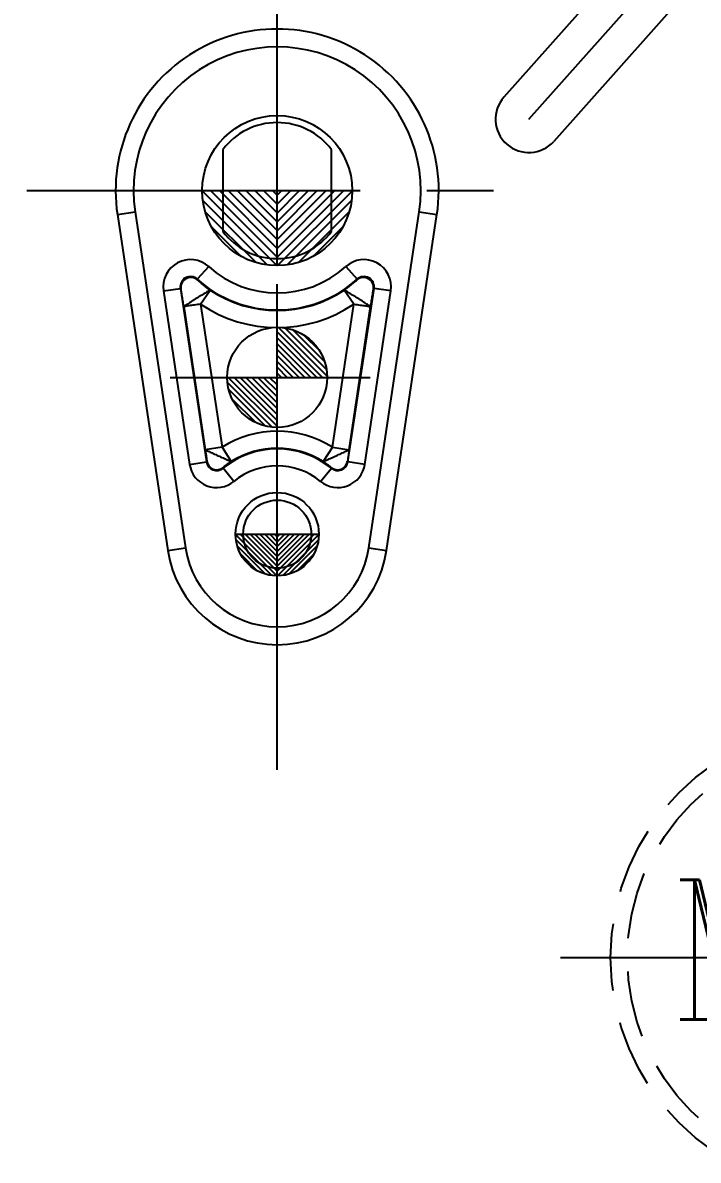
# Model space of a CAD drawing. Header units: millimetres. Extents: x 25970 to 27273, y -22508 to -21586.
# Drawn here: x 26633.98 to 26654.23, y -21956.81 to -21922.7 of the extents above; entities that cross this region are included whole.
import ezdxf

# ---------------------------------------------------------------- set-up
doc = ezdxf.new("R2010")
doc.units = ezdxf.units.MM
doc.header["$LTSCALE"] = 8
for name, pattern in [('CENTER', [2, 1.25, -0.25, 0.25, -0.25]), ('CENTER2', [1.125, 0.75, -0.125, 0.125, -0.125]), ('HIDDEN', [0.375, 0.25, -0.125])]:
    doc.linetypes.add(name, pattern=pattern)
doc.layers.get('DEFPOINTS').update_dxf_attribs({"color": 6})
for name, color, linetype in [('Cav-cor', 30, 'Continuous'), ('CL', 1, 'Continuous'), ('PIN', 5, 'Continuous'), ('SCREW', 52, 'HIDDEN')]:
    doc.layers.add(name, color=color, linetype=linetype)
doc.layers.add('dim', color=3, linetype='Continuous', lineweight=15)
doc.styles.add('ROMANC', font='RomanC.ttf', dxfattribs={"width": 0.8, "height": 7})
doc.styles.get("Standard").update_dxf_attribs({"font": 'txt.shx', "width": 0.8, "bigfont": 'chineset.shx'})
doc.dimstyles.new('ISO-25', dxfattribs={"dimtxt": 5, "dimasz": 4, "dimexe": 0.3, "dimexo": 0.3, "dimtad": 0, "dimzin": 1, "dimdsep": 46, "dimtxsty": 'Standard', "dimcen": 0, "dimclrd": 3, "dimclre": 3, "dimclrt": 3, "dimazin": 0, "dimtfac": 1, "dimtofl": 0, "dimtmove": 0, "dimatfit": 0, "dimfxl": 0, "dimarcsym": 0})

# ---------------------------------------------------------------- blocks, each defined once
blk = doc.blocks.new('cb_8')
at = {"linetype": 'HIDDEN'}
blk.add_circle((0, 0), 7, dxfattribs=at)
at = {"layer": 'SCREW', "linetype": 'CENTER2', "ltscale": 5}
for p, q in [((0, -8.5), (0, 8.5)), ((-8.5, 0), (8.5, 0))]:
    blk.add_line(p, q, dxfattribs=at)
at = {"layer": 'SCREW'}
blk.add_lwpolyline([(-1.732, 3), (-3.464, 0), (-1.732, -3), (1.732, -3), (3.464, 0), (1.732, 3)], close=True, dxfattribs=at)
for radius in [6.5, 4]:
    blk.add_circle((0, 0), radius, dxfattribs=at)
at = {"layer": 'dim', "style": 'ROMANC', "width": 0.8}
blk.add_text('M 8', height=4.1865, dxfattribs=at).set_placement((-5.202, -1.858))
blk = doc.blocks.new('*D27274')
at = {"layer": 'DEFPOINTS', "color": 0}
for p in [(26621.607, -21903.733), (26706.607, -21949.276), (26706.607, -21990.461)]:
    blk.add_point(p, dxfattribs=at)
at = {"layer": 'dim', "color": 3, "lineweight": -2}
for p, q in [((26621.607, -21904.033), (26621.607, -21990.761)), ((26706.607, -21949.576), (26706.607, -21990.761)), ((26625.607, -21990.461), (26656.149, -21990.461)), ((26702.607, -21990.461), (26672.066, -21990.461))]:
    blk.add_line(p, q, dxfattribs=at)
at = {"layer": 'dim', "color": 3}
for points in [[(26625.607, -21989.795), (26625.607, -21991.128), (26621.607, -21990.461)], [(26702.607, -21991.128), (26702.607, -21989.795), (26706.607, -21990.461)]]:
    blk.add_solid(points, dxfattribs=at)
at = {"layer": 'dim', "color": 3, "insert": (26664.107, -21990.461), "char_height": 5, "attachment_point": 5}
blk.add_mtext('85.00', dxfattribs=at)

msp = doc.modelspace()

# ---------------------------------------------------------------- hatches: boundary and pattern name
at = {"layer": 'PIN', "linetype": 'Continuous'}
h = msp.add_hatch(dxfattribs=at)
h.set_pattern_fill('ANSI31', color=4, scale=1.5, angle=90, style=0)
h.set_pattern_definition([(135, (26846.88949, -21941.97232), (-0.13258252, -0.13258252), [])])
h.paths.add_polyline_path([(26641.607, -21927.733), (26639.357, -21927.733, 0.414214), (26641.607, -21929.983)])
h = msp.add_hatch(dxfattribs=at)
h.set_pattern_fill('ANSI31', color=4, scale=1.5, angle=90, style=0)
h.set_pattern_definition([(45, (26436.32544, -21941.97232), (0.13258252, -0.13258252), [])])
h.paths.add_polyline_path([(26641.607, -21927.733), (26643.857, -21927.733, -0.414214), (26641.607, -21929.983)])
h = msp.add_hatch(dxfattribs=at)
h.set_pattern_fill('ANSI31', color=3, angle=90, style=0)
h.set_pattern_definition([(135, (26846.88949, -21947.57232), (-0.08838835, -0.08838835), [])])
h.paths.add_polyline_path([(26641.607, -21933.333), (26640.107, -21933.333, 0.414214), (26641.607, -21934.833)])
h.paths.add_polyline_path([(26641.607, -21931.833), (26641.607, -21933.333), (26643.107, -21933.333, 0.414214)])
h = msp.add_hatch(dxfattribs=at)
h.set_pattern_fill('ANSI31', color=4, scale=0.833333, angle=90, style=0)
h.set_pattern_definition([(135, (26755.65303, -21945.94556), (-0.07365696, -0.07365696), [])])
h.paths.add_polyline_path([(26641.607, -21938.035), (26640.357, -21938.035, 0.414214), (26641.607, -21939.285)])
h = msp.add_hatch(dxfattribs=at)
h.set_pattern_fill('ANSI31', color=4, scale=0.833333, angle=90, style=0)
h.set_pattern_definition([(45, (26527.56189, -21945.94556), (0.07365696, -0.07365696), [])])
h.paths.add_polyline_path([(26641.607, -21938.035), (26642.857, -21938.035, -0.414214), (26641.607, -21939.285)])

# ---------------------------------------------------------------- linework, layer by layer
at = {"layer": 'Cav-cor', "color": 241}
for p, q in [((26649.155, -21925.592), (26657.711, -21915.985)), ((26655.155, -21917.353), (26648.408, -21924.927)), ((26656.911, -21918.388), (26649.902, -21926.258)), ((26639.975, -21926.509), (26639.975, -21928.957)), ((26643.239, -21928.957), (26643.239, -21926.509)), ((26636.816, -21928.452), (26637.347, -21928.372)), ((26636.816, -21928.452), (26638.329, -21938.527)), ((26637.347, -21928.372), (26638.86, -21938.447)), ((26644.355, -21938.447), (26645.868, -21928.372)), ((26644.886, -21938.527), (26646.399, -21928.452)), ((26645.868, -21928.372), (26646.399, -21928.452)), ((26639.553, -21930.012), (26639.212, -21930.391)), ((26643.662, -21930.012), (26644.003, -21930.391)), ((26638.2, -21930.74), (26638.704, -21930.664)), ((26638.704, -21930.664), (26639.486, -21935.867)), ((26639.212, -21930.391), (26639.224, -21930.415)), ((26643.729, -21935.867), (26644.511, -21930.664)), ((26644.003, -21930.391), (26643.991, -21930.415)), ((26645.015, -21930.74), (26644.511, -21930.664)), ((26638.2, -21930.74), (26638.981, -21935.943)), ((26639.309, -21931.136), (26639.595, -21930.714)), ((26643.906, -21931.136), (26643.62, -21930.714)), ((26644.233, -21935.943), (26645.015, -21930.74)), ((26638.805, -21931.212), (26639.45, -21935.504)), ((26639.309, -21931.136), (26639.954, -21935.429)), ((26643.261, -21935.429), (26643.906, -21931.136)), ((26643.765, -21935.504), (26644.41, -21931.212)), ((26639.954, -21935.428), (26639.45, -21935.504)), ((26639.954, -21935.428), (26640.227, -21935.859)), ((26643.261, -21935.428), (26642.988, -21935.859)), ((26643.261, -21935.428), (26643.765, -21935.504)), ((26638.981, -21935.943), (26639.486, -21935.867)), ((26639.983, -21936.058), (26639.99, -21936.036)), ((26640.306, -21936.452), (26639.983, -21936.058)), ((26642.908, -21936.452), (26643.232, -21936.058)), ((26643.232, -21936.058), (26643.225, -21936.036)), ((26644.233, -21935.943), (26643.729, -21935.867)), ((26638.329, -21938.527), (26638.86, -21938.447)), ((26644.355, -21938.447), (26644.886, -21938.527))]:
    msp.add_line(p, q, dxfattribs=at)
msp.add_circle((26641.607, -21938.035), 1.02, dxfattribs=at)
for centre, radius, start, end in [((26641.607, -21927.733), 4.845, 351.4591, 188.5409), ((26641.607, -21927.733), 4.308, 351.4591, 188.5409), ((26649.155, -21925.592), 1, 138.3099, 318.3099), ((26641.607, -21927.733), 2.04, 36.8699, 143.1301), ((26641.607, -21927.733), 2.04, 216.8699, 323.1301), ((26639.007, -21930.618), 0.816, 47.9351, 188.5824), ((26644.208, -21930.618), 0.816, 351.4175, 132.065), ((26639.021, -21930.644), 0.306, 48.4527, 188.4395), ((26641.607, -21927.733), 3.069, 227.9766, 312.0234), ((26644.194, -21930.644), 0.306, 351.5605, 131.5473), ((26645.988, -21926.749), 8.269, 208.2588, 208.4568), ((26641.607, -21927.733), 3.579, 227.9766, 312.0234), ((26637.227, -21926.749), 8.269, 331.5432, 331.7412), ((26641.607, -21927.733), 3.597, 235.9706, 304.0294), ((26641.607, -21927.733), 4.107, 235.9693, 304.0308), ((26641.607, -21938.035), 3.087, 57.6042, 122.3962), ((26641.607, -21938.035), 2.577, 57.6072, 122.3928), ((26641.607, -21938.035), 2.559, 50.5787, 129.4213), ((26639.788, -21935.822), 0.816, 188.5271, 309.435), ((26645.655, -21938.237), 6.609, 158.7589, 158.9809), ((26639.788, -21935.822), 0.306, 188.4292, 309.5329), ((26639.798, -21935.797), 0.306, 188.5921, 308.9383), ((26641.607, -21938.035), 2.049, 50.5787, 129.4213), ((26643.427, -21935.822), 0.816, 230.5649, 351.473), ((26643.417, -21935.797), 0.306, 231.0617, 351.4079), ((26643.427, -21935.822), 0.306, 230.4671, 351.5708), ((26637.56, -21938.237), 6.609, 21.0191, 21.2411), ((26641.607, -21938.035), 3.315, 188.5409, 351.4591), ((26641.607, -21938.035), 2.778, 188.5409, 351.4591)]:
    msp.add_arc(centre, radius, start, end, dxfattribs=at)
for points, knots in [([(26639.212, -21930.391), (26639.166, -21930.35), (26639.046, -21930.294), (26638.852, -21930.331), (26638.715, -21930.472), (26638.695, -21930.603), (26638.704, -21930.664)], [0, 0, 0, 0, 0.24981, 0.500002, 0.750192, 1, 1, 1, 1]), ([(26644.511, -21930.664), (26644.52, -21930.603), (26644.5, -21930.472), (26644.363, -21930.331), (26644.169, -21930.294), (26644.049, -21930.35), (26644.003, -21930.391)], [0, 0, 0, 0, 0.24981, 0.500002, 0.750192, 1, 1, 1, 1]), ([(26639.595, -21930.714), (26639.548, -21930.682), (26639.462, -21930.619), (26639.362, -21930.539), (26639.297, -21930.483), (26639.26, -21930.452), (26639.239, -21930.429), (26639.226, -21930.419), (26639.224, -21930.415)], [0, 0, 0, 0, 0.35528, 0.671314, 0.800178, 0.901815, 0.970363, 1, 1, 1, 1]), ([(26643.62, -21930.714), (26643.667, -21930.682), (26643.753, -21930.619), (26643.853, -21930.539), (26643.918, -21930.483), (26643.954, -21930.452), (26643.976, -21930.429), (26643.989, -21930.419), (26643.991, -21930.415)], [0, 0, 0, 0, 0.35528, 0.671314, 0.800178, 0.901815, 0.970363, 1, 1, 1, 1]), ([(26638.805, -21931.212), (26638.796, -21931.151), (26638.778, -21931.035), (26638.756, -21930.897), (26638.739, -21930.801), (26638.731, -21930.747), (26638.722, -21930.712), (26638.72, -21930.694), (26638.718, -21930.689)], [0, 0, 0, 0, 0.346594, 0.663607, 0.794693, 0.898793, 0.969386, 1, 1, 1, 1]), ([(26639.595, -21930.714), (26639.591, -21930.713), (26639.58, -21930.723), (26639.557, -21930.735), (26639.52, -21930.759), (26639.471, -21930.788), (26639.412, -21930.825), (26639.319, -21930.882), (26639.222, -21930.944), (26639.123, -21931.007), (26639.05, -21931.052), (26638.984, -21931.095), (26638.926, -21931.132), (26638.878, -21931.163), (26638.844, -21931.185), (26638.825, -21931.198), (26638.815, -21931.206), (26638.81, -21931.209), (26638.806, -21931.213), (26638.805, -21931.212)], [0, 0, 0, 0, 0.011678, 0.041298, 0.088137, 0.150433, 0.225763, 0.311288, 0.499958, 0.596093, 0.688625, 0.774135, 0.849485, 0.911722, 0.958526, 0.975802, 0.988762, 0.996952, 1, 1, 1, 1]), ([(26644.41, -21931.212), (26644.409, -21931.213), (26644.405, -21931.209), (26644.4, -21931.206), (26644.39, -21931.198), (26644.371, -21931.185), (26644.337, -21931.163), (26644.289, -21931.132), (26644.231, -21931.095), (26644.164, -21931.052), (26644.092, -21931.007), (26643.993, -21930.944), (26643.896, -21930.882), (26643.803, -21930.825), (26643.744, -21930.788), (26643.695, -21930.759), (26643.658, -21930.735), (26643.635, -21930.723), (26643.624, -21930.713), (26643.62, -21930.714)], [0, 0, 0, 0, 0.003048, 0.011238, 0.024198, 0.041474, 0.088278, 0.150515, 0.225865, 0.311375, 0.403907, 0.500042, 0.688712, 0.774237, 0.849567, 0.911863, 0.958702, 0.988322, 1, 1, 1, 1]), ([(26644.41, -21931.212), (26644.419, -21931.151), (26644.437, -21931.035), (26644.459, -21930.897), (26644.476, -21930.801), (26644.484, -21930.747), (26644.492, -21930.712), (26644.494, -21930.694), (26644.497, -21930.689)], [0, 0, 0, 0, 0.346594, 0.663607, 0.794693, 0.898793, 0.969386, 1, 1, 1, 1]), ([(26639.309, -21931.136), (26639.246, -21931.147), (26639.128, -21931.162), (26638.989, -21931.184), (26638.898, -21931.197), (26638.848, -21931.207), (26638.818, -21931.208), (26638.805, -21931.212)], [0, 0, 0, 0, 0.37852, 0.700811, 0.825312, 0.918818, 1, 1, 1, 1]), ([(26643.906, -21931.136), (26643.969, -21931.147), (26644.087, -21931.162), (26644.226, -21931.184), (26644.317, -21931.197), (26644.367, -21931.207), (26644.397, -21931.208), (26644.41, -21931.212)], [0, 0, 0, 0, 0.37852, 0.700811, 0.825312, 0.918818, 1, 1, 1, 1]), ([(26639.45, -21935.504), (26639.455, -21935.543), (26639.466, -21935.618), (26639.479, -21935.709), (26639.487, -21935.771), (26639.492, -21935.806), (26639.493, -21935.829), (26639.496, -21935.84), (26639.495, -21935.843)], [0, 0, 0, 0, 0.347723, 0.666628, 0.798235, 0.902193, 0.971697, 1, 1, 1, 1]), ([(26639.45, -21935.504), (26639.452, -21935.507), (26639.464, -21935.51), (26639.485, -21935.522), (26639.522, -21935.538), (26639.569, -21935.56), (26639.627, -21935.587), (26639.717, -21935.629), (26639.837, -21935.683), (26639.957, -21935.738), (26640.048, -21935.779), (26640.106, -21935.805), (26640.154, -21935.827), (26640.191, -21935.842), (26640.211, -21935.855), (26640.225, -21935.856), (26640.227, -21935.859)], [0, 0, 0, 0, 0.011841, 0.041394, 0.088231, 0.150583, 0.225959, 0.311464, 0.500012, 0.688537, 0.774013, 0.849529, 0.911876, 0.958503, 0.988491, 1, 1, 1, 1]), ([(26642.988, -21935.859), (26642.991, -21935.859), (26643.002, -21935.852), (26643.025, -21935.843), (26643.061, -21935.826), (26643.109, -21935.805), (26643.167, -21935.779), (26643.258, -21935.738), (26643.377, -21935.683), (26643.497, -21935.629), (26643.588, -21935.587), (26643.646, -21935.56), (26643.693, -21935.538), (26643.729, -21935.52), (26643.752, -21935.513), (26643.762, -21935.503), (26643.765, -21935.504)], [0, 0, 0, 0, 0.011852, 0.041402, 0.088214, 0.150558, 0.225944, 0.311465, 0.50001, 0.688532, 0.773983, 0.849512, 0.91188, 0.958501, 0.988486, 1, 1, 1, 1]), ([(26643.765, -21935.504), (26643.759, -21935.543), (26643.749, -21935.618), (26643.736, -21935.709), (26643.728, -21935.771), (26643.723, -21935.806), (26643.722, -21935.829), (26643.719, -21935.84), (26643.72, -21935.843)], [0, 0, 0, 0, 0.347822, 0.666715, 0.798296, 0.902225, 0.971705, 1, 1, 1, 1]), ([(26640.227, -21935.859), (26640.197, -21935.878), (26640.142, -21935.915), (26640.078, -21935.963), (26640.036, -21935.996), (26640.012, -21936.014), (26639.999, -21936.028), (26639.991, -21936.033), (26639.99, -21936.036)], [0, 0, 0, 0, 0.360388, 0.67786, 0.806175, 0.906495, 0.973018, 1, 1, 1, 1]), ([(26642.988, -21935.859), (26643.018, -21935.878), (26643.073, -21935.915), (26643.137, -21935.963), (26643.179, -21935.996), (26643.202, -21936.014), (26643.215, -21936.028), (26643.224, -21936.033), (26643.225, -21936.036)], [0, 0, 0, 0, 0.360243, 0.677736, 0.80609, 0.906451, 0.973006, 1, 1, 1, 1])]:
    msp.add_open_spline(points, degree=3, knots=knots, dxfattribs=at)
at = {"layer": 'CL', "color": 6, "linetype": 'CENTER'}
for p, q in [((26641.607, -21945.099), (26641.607, -21920.222)), ((26634.096, -21927.733), (26649.118, -21927.733))]:
    msp.add_line(p, q, dxfattribs=at)
at = {"layer": 'PIN', "color": 4, "linetype": 'CENTER2'}
for p, q in [((26641.607, -21929.983), (26641.607, -21925.483)), ((26639.357, -21927.733), (26643.857, -21927.733)), ((26641.607, -21939.285), (26641.607, -21936.785)), ((26640.357, -21938.035), (26642.857, -21938.035))]:
    msp.add_line(p, q, dxfattribs=at)
at = {"layer": 'PIN', "color": 3, "linetype": 'CENTER2'}
for p, q in [((26641.607, -21936.543), (26641.607, -21930.123)), ((26638.397, -21933.333), (26644.817, -21933.333))]:
    msp.add_line(p, q, dxfattribs=at)
at = {"layer": 'PIN', "color": 4, "linetype": 'Continuous'}
for centre, radius in [((26641.607, -21927.733), 2.25), ((26641.607, -21938.035), 1.25)]:
    msp.add_circle(centre, radius, dxfattribs=at)
at = {"layer": 'PIN', "color": 3, "linetype": 'Continuous'}
msp.add_circle((26641.607, -21933.333), 1.5, dxfattribs=at)

# ---------------------------------------------------------------- block references
at = {"layer": 'SCREW'}
msp.add_blockref('cb_8', (26658.607, -21950.733), dxfattribs=at)

# ---------------------------------------------------------------- dimensions: what is measured, and where the dimension line sits
at = {"layer": 'dim'}
dim = msp.add_linear_dim(base=(26706.607, -21990.461), p1=(26621.607, -21903.733), p2=(26706.607, -21949.276), dimstyle='ISO-25', dxfattribs=at)
dim.commit()
dim.dimension.update_dxf_attribs({"geometry": '*D27274', "text_midpoint": (26664.107, -21990.461)})

doc.saveas('drawing.dxf')
